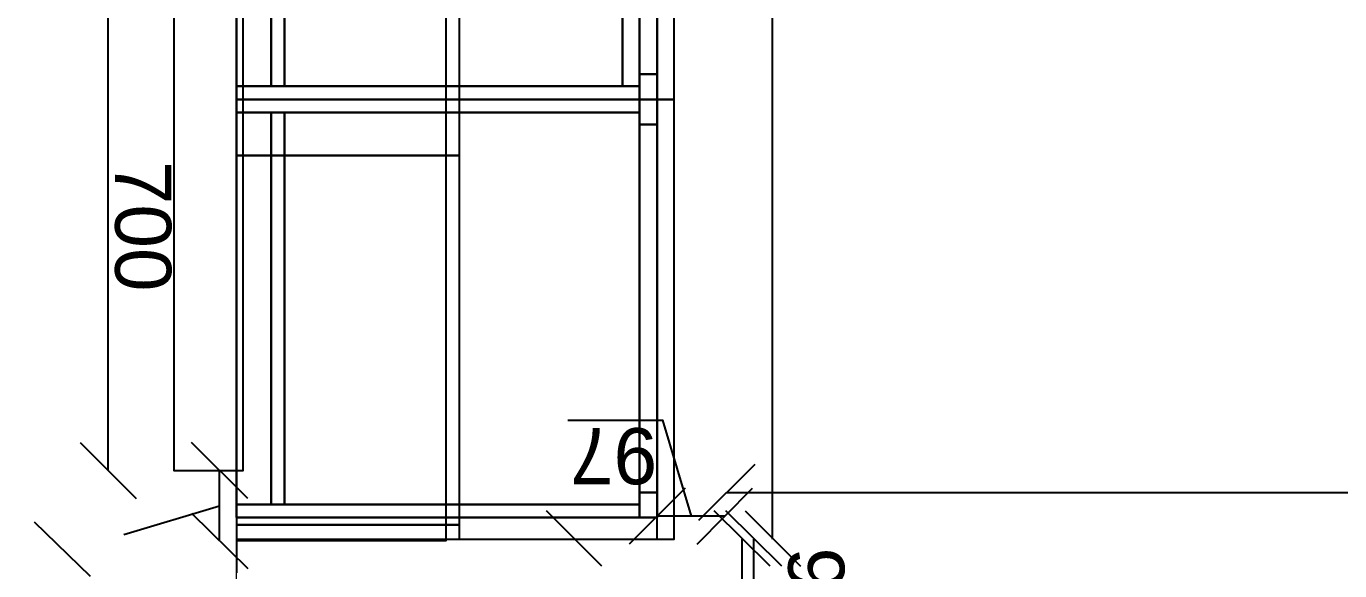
# Model space of a CAD drawing. Header units: millimetres. Extents: x -5841 to 140562, y 1006 to 102310.
# Drawn here: x 96782 to 98665, y 15321 to 16102 of the extents above; entities that cross this region are included whole.
import ezdxf

# ---------------------------------------------------------------- set-up
doc = ezdxf.new("R2010")
doc.units = ezdxf.units.MM
doc.header["$LTSCALE"] = 10
for name, color, linetype in [('PDF18_0', 7, 'Continuous'), ('PDF18_1-Dim-01', 7, 'Continuous'), ('PDF18_Q-WallDim-01', 7, 'Continuous'), ('PDF18_Text', 7, 'Continuous')]:
    doc.layers.add(name, color=color, linetype=linetype)
for name, color, linetype, true_color in [('PDF18_1-Base-01', 31, 'Continuous', 0xddc16e), ('PDF18_1-Cab-01', 251, 'Continuous', 0x545454), ('PDF18_1-Cab_2D-01', 251, 'Continuous', 0x545454), ('PDF18_1-Cab_Back-01', 31, 'Continuous', 0xddc16e), ('PDF18_1-Cab_Frame-01', 31, 'Continuous', 0xddc16e), ('PDF18_1-Cab_Front-01', 31, 'Continuous', 0xddc16e), ('PDF18_1-Cab_IComp-01', 31, 'Continuous', 0xddc16e), ('PDF18_1-Cab_Inside-01', 31, 'Continuous', 0xddc16e), ('PDF18_1-Cab_Outside-01', 31, 'Continuous', 0xddc16e)]:
    doc.layers.add(name, color=color, linetype=linetype, true_color=true_color)
doc.styles.add('PDF ArialMT', font='arial.ttf')

msp = doc.modelspace()

# ---------------------------------------------------------------- linework, layer by layer
at = {"layer": 'PDF18_0', "lineweight": 0}
msp.add_lwpolyline([(96770, 14937.8), (97083.2, 14937.8), (97083.2, 19505.4), (97083.2, 20461.1), (96770, 20461.1)], dxfattribs=at)
at = {"layer": 'PDF18_0', "lineweight": 25}
msp.add_lwpolyline([(97083.2, 18383.6), (97083.2, 15317.7)], dxfattribs=at)
for points in [[(97083.2, 15997.1), (97710.8, 15997.1), (97710.8, 16896.7), (97083.2, 16896.7)], [(97083.2, 15366.4), (97710.8, 15366.4), (97710.8, 15997.1), (97083.2, 15997.1)]]:
    msp.add_lwpolyline(points, close=True, dxfattribs=at)
at = {"layer": 'PDF18_1-Base-01', "lineweight": 25}
msp.add_lwpolyline([(97636.7, 16016.2), (97636.7, 16877.6), (97152, 16877.6), (97152, 16016.2)], close=True, dxfattribs=at)
at = {"layer": 'PDF18_1-Cab-01', "lineweight": 25}
for points in [[(97383.8, 15364.3), (97383.8, 17529.6), (97083.2, 17529.6), (97083.2, 15364.3)], [(97402.8, 15916.7), (97402.8, 16978.2), (97083.2, 16978.2), (97083.2, 15916.7)], [(97686.5, 15997.1), (97686.5, 16896.7), (97083.2, 16896.7), (97083.2, 15997.1)], [(97092.7, 15464.8), (97092.7, 16164.3), (96993.3, 16164.3), (96993.3, 15464.8)], [(97686.5, 15397.1), (97686.5, 15997.1), (97083.2, 15997.1), (97083.2, 15397.1)], [(97402.8, 15386.5), (97402.8, 15916.7), (97083.2, 15916.7), (97083.2, 15386.5)], [(97686.5, 15366.4), (97686.5, 15397.1), (97083.2, 15397.1), (97083.2, 15366.4)], [(97402.8, 15366.4), (97402.8, 15386.5), (97083.2, 15386.5), (97083.2, 15366.4)]]:
    msp.add_lwpolyline(points, close=True, dxfattribs=at)
at = {"layer": 'PDF18_1-Cab_2D-01', "lineweight": 25}
for points in [[(97083.2, 15364.3), (97383.8, 15364.3), (97383.8, 17529.6), (97083.2, 17529.6)], [(97083.2, 15916.7), (97402.8, 15916.7), (97402.8, 16978.2), (97083.2, 16978.2)], [(97083.2, 15997.1), (97686.5, 15997.1), (97686.5, 16896.7), (97083.2, 16896.7)], [(96993.3, 15464.8), (97092.7, 15464.8), (97092.7, 16164.3), (96993.3, 16164.3)], [(97083.2, 15397.1), (97686.5, 15397.1), (97686.5, 15997.1), (97083.2, 15997.1)], [(97083.2, 15386.5), (97402.8, 15386.5), (97402.8, 15916.7), (97083.2, 15916.7)], [(97083.2, 15366.4), (97686.5, 15366.4), (97686.5, 15397.1), (97083.2, 15397.1)], [(97083.2, 15366.4), (97402.8, 15366.4), (97402.8, 15386.5), (97083.2, 15386.5)]]:
    msp.add_lwpolyline(points, close=True, dxfattribs=at)
at = {"layer": 'PDF18_1-Cab_Back-01', "lineweight": 25}
for points in [[(97152, 16877.6), (97152, 16016.2), (97133, 16016.2), (97133, 16877.6), (97133, 16016.2), (97152, 16016.2), (97133, 16016.2), (97152, 16016.2), (97152, 16877.6)], [(97152, 16877.6), (97152, 16016.2), (97133, 16016.2), (97133, 16877.6), (97133, 16016.2), (97152, 16016.2), (97152, 16877.6)], [(97133, 16877.6), (97133, 16016.2), (97152, 16016.2), (97133, 16016.2), (97133, 16877.6), (97133, 16016.2)], [(97133, 15978.1), (97152, 15978.1), (97152, 15416.1), (97133, 15416.1), (97133, 15978.1), (97133, 15416.1), (97152, 15416.1), (97133, 15416.1), (97152, 15416.1), (97152, 15978.1), (97133, 15978.1), (97152, 15978.1), (97133, 15978.1), (97152, 15978.1), (97152, 15416.1), (97133, 15416.1), (97133, 15978.1), (97133, 15416.1), (97152, 15416.1), (97152, 15978.1), (97133, 15978.1), (97133, 15416.1), (97152, 15416.1), (97133, 15416.1), (97133, 15978.1), (97133, 15416.1)]]:
    msp.add_lwpolyline(points, dxfattribs=at)
at = {"layer": 'PDF18_1-Cab_Frame-01', "lineweight": 25}
for points in [[(97661.1, 15397.1), (97661.1, 15433.1), (97661.1, 15961.2), (97661.1, 15997.1), (97661.1, 16033.1), (97661.1, 16860.7), (97661.1, 16896.7), (97661.1, 16932.7), (97661.1, 17496.8), (97661.1, 16932.7), (97661.1, 17496.8), (97661.1, 17532.7)], [(97686.5, 16860.7), (97661.1, 16860.7), (97686.5, 16860.7), (97661.1, 16860.7), (97661.1, 16033.1), (97686.5, 16033.1)], [(97661.1, 16033.1), (97661.1, 16860.7)], [(97661.1, 16033.1), (97661.1, 16860.7), (97661.1, 16033.1)], [(97661.1, 16033.1), (97661.1, 16860.7), (97661.1, 16033.1)], [(97661.1, 16860.7), (97661.1, 16033.1), (97686.5, 16033.1), (97661.1, 16033.1), (97686.5, 16033.1), (97661.1, 16033.1), (97661.1, 15997.1), (97686.5, 15997.1), (97661.1, 15997.1), (97686.5, 15997.1), (97661.1, 15997.1), (97661.1, 15961.2), (97686.5, 15961.2), (97661.1, 15961.2), (97686.5, 15961.2), (97661.1, 15961.2), (97661.1, 15433.1), (97686.5, 15433.1), (97661.1, 15433.1), (97686.5, 15433.1), (97661.1, 15433.1), (97661.1, 15397.1), (97686.5, 15397.1)], [(97686.5, 16033.1), (97686.5, 16860.7), (97686.5, 16033.1)], [(97686.5, 16033.1), (97661.1, 16033.1), (97686.5, 16033.1)], [(97661.1, 15997.1), (97661.1, 16033.1), (97661.1, 15997.1)], [(97686.5, 15997.1), (97686.5, 16033.1), (97686.5, 15997.1)], [(97686.5, 15997.1), (97686.5, 16033.1), (97686.5, 15997.1)], [(97686.5, 15997.1), (97661.1, 15997.1), (97686.5, 15997.1)], [(97661.1, 15961.2), (97661.1, 15997.1), (97661.1, 15961.2)], [(97686.5, 15961.2), (97686.5, 15997.1), (97686.5, 15961.2)], [(97686.5, 15961.2), (97686.5, 15997.1), (97686.5, 15961.2)], [(97686.5, 15961.2), (97661.1, 15961.2), (97686.5, 15961.2)], [(97661.1, 15433.1), (97661.1, 15961.2), (97661.1, 15433.1)], [(97686.5, 15961.2), (97661.1, 15961.2), (97686.5, 15961.2)], [(97661.1, 15433.1), (97661.1, 15961.2), (97661.1, 15433.1)], [(97686.5, 15961.2), (97661.1, 15961.2), (97686.5, 15961.2)], [(97661.1, 15433.1), (97661.1, 15961.2), (97661.1, 15433.1)], [(97686.5, 15433.1), (97686.5, 15961.2), (97686.5, 15433.1)], [(97686.5, 15433.1), (97661.1, 15433.1), (97686.5, 15433.1)], [(97661.1, 15397.1), (97661.1, 15433.1), (97661.1, 15397.1)], [(97686.5, 15397.1), (97686.5, 15433.1), (97686.5, 15397.1)], [(97686.5, 15397.1), (97686.5, 15433.1), (97686.5, 15397.1)]]:
    msp.add_lwpolyline(points, dxfattribs=at)
for points in [[(97686.5, 16033.1), (97661.1, 16033.1), (97661.1, 16860.7), (97686.5, 16860.7)], [(97686.5, 16033.1), (97686.5, 16860.7), (97686.5, 16033.1), (97661.1, 16033.1), (97661.1, 16860.7), (97686.5, 16860.7)], [(97686.5, 16033.1), (97686.5, 16860.7), (97686.5, 16033.1), (97661.1, 16033.1), (97661.1, 16860.7), (97686.5, 16860.7), (97686.5, 16033.1), (97686.5, 16860.7), (97661.1, 16860.7), (97661.1, 16033.1), (97686.5, 16033.1), (97661.1, 16033.1)], [(97686.5, 16033.1), (97686.5, 16860.7), (97686.5, 16033.1), (97661.1, 16033.1), (97661.1, 16860.7), (97686.5, 16860.7), (97686.5, 16033.1), (97686.5, 16860.7), (97661.1, 16860.7), (97661.1, 16033.1), (97686.5, 16033.1), (97661.1, 16033.1)], [(97686.5, 15997.1), (97661.1, 15997.1), (97661.1, 16033.1), (97686.5, 16033.1)], [(97686.5, 15997.1), (97661.1, 15997.1), (97661.1, 16033.1), (97686.5, 16033.1), (97686.5, 15997.1), (97686.5, 16033.1), (97661.1, 16033.1), (97661.1, 15997.1), (97686.5, 15997.1), (97661.1, 15997.1)], [(97686.5, 15961.2), (97661.1, 15961.2), (97661.1, 15997.1), (97686.5, 15997.1)], [(97686.5, 15961.2), (97661.1, 15961.2), (97661.1, 15997.1), (97686.5, 15997.1), (97686.5, 15961.2), (97686.5, 15997.1), (97661.1, 15997.1), (97661.1, 15961.2), (97686.5, 15961.2), (97661.1, 15961.2)], [(97686.5, 15433.1), (97661.1, 15433.1), (97661.1, 15961.2), (97686.5, 15961.2)], [(97686.5, 15433.1), (97686.5, 15961.2), (97686.5, 15433.1), (97661.1, 15433.1), (97661.1, 15961.2), (97686.5, 15961.2)], [(97686.5, 15433.1), (97661.1, 15433.1), (97661.1, 15961.2), (97686.5, 15961.2), (97661.1, 15961.2), (97686.5, 15961.2), (97661.1, 15961.2), (97686.5, 15961.2), (97661.1, 15961.2), (97661.1, 15433.1)], [(97661.1, 15961.2), (97661.1, 15433.1)], [(97686.5, 15433.1), (97686.5, 15961.2), (97686.5, 15433.1), (97661.1, 15433.1), (97661.1, 15961.2), (97686.5, 15961.2)], [(97686.5, 15433.1), (97686.5, 15961.2), (97686.5, 15433.1), (97661.1, 15433.1), (97661.1, 15961.2), (97686.5, 15961.2), (97686.5, 15433.1), (97686.5, 15961.2), (97661.1, 15961.2), (97661.1, 15433.1), (97686.5, 15433.1), (97661.1, 15433.1)], [(97686.5, 15433.1), (97686.5, 15961.2), (97686.5, 15433.1), (97661.1, 15433.1), (97661.1, 15961.2), (97686.5, 15961.2), (97686.5, 15433.1), (97686.5, 15961.2), (97661.1, 15961.2), (97661.1, 15433.1), (97686.5, 15433.1), (97661.1, 15433.1)], [(97686.5, 15433.1), (97686.5, 15961.2), (97686.5, 15433.1), (97661.1, 15433.1), (97661.1, 15961.2), (97686.5, 15961.2), (97686.5, 15433.1), (97686.5, 15961.2), (97661.1, 15961.2), (97661.1, 15433.1), (97686.5, 15433.1), (97661.1, 15433.1)], [(97686.5, 15397.1), (97661.1, 15397.1), (97661.1, 15433.1), (97686.5, 15433.1)], [(97686.5, 15397.1), (97661.1, 15397.1), (97661.1, 15433.1), (97686.5, 15433.1), (97686.5, 15397.1), (97686.5, 15433.1), (97661.1, 15433.1), (97661.1, 15397.1), (97686.5, 15397.1), (97661.1, 15397.1)]]:
    msp.add_lwpolyline(points, close=True, dxfattribs=at)
at = {"layer": 'PDF18_1-Cab_Front-01', "lineweight": 25}
for points in [[(97661.1, 16016.2), (97661.1, 16877.6), (97661.1, 16016.2), (97661.1, 16877.6)], [(97661.1, 15997.1), (97661.1, 16016.2), (97661.1, 15997.1), (97661.1, 16016.2)], [(97661.1, 15416.1), (97661.1, 15978.1), (97661.1, 15416.1), (97661.1, 15978.1)], [(97661.1, 15416.1), (97661.1, 15978.1), (97661.1, 15416.1), (97661.1, 15978.1)], [(97661.1, 15397.1), (97661.1, 15416.1), (97661.1, 15397.1), (97661.1, 15416.1)]]:
    msp.add_lwpolyline(points, close=True, dxfattribs=at)
msp.add_lwpolyline([(97661.1, 15997.1), (97661.1, 15978.1), (97661.1, 15997.1), (97661.1, 15978.1)], dxfattribs=at)
at = {"layer": 'PDF18_1-Cab_IComp-01', "lineweight": 25}
for points in [[(97152, 16877.6), (97636.7, 16877.6), (97636.7, 16016.2), (97152, 16016.2)], [(97152, 16016.2), (97636.7, 16016.2), (97636.7, 16877.6), (97152, 16877.6), (97152, 16016.2), (97636.7, 16016.2)], [(97152, 16877.6), (97152, 16016.2), (97152, 16877.6), (97636.7, 16877.6), (97636.7, 16016.2), (97152, 16016.2)], [(97152, 16016.2), (97636.7, 16016.2), (97636.7, 16877.6), (97152, 16877.6), (97152, 16016.2), (97636.7, 16016.2)]]:
    msp.add_lwpolyline(points, close=True, dxfattribs=at)
for points in [[(97152, 16877.6), (97152, 16016.2), (97152, 16877.6)], [(97636.7, 16016.2), (97636.7, 16877.6), (97636.7, 16016.2)], [(97636.7, 16016.2), (97636.7, 16877.6), (97636.7, 16016.2)]]:
    msp.add_lwpolyline(points, dxfattribs=at)
at = {"layer": 'PDF18_1-Cab_Inside-01', "lineweight": 25}
for points in [[(97083.2, 16016.2), (97661.1, 16016.2), (97661.1, 16877.6), (97083.2, 16877.6), (97083.2, 16016.2), (97661.1, 16016.2), (97661.1, 16877.6), (97083.2, 16877.6)], [(97083.2, 15978.1), (97661.1, 15978.1), (97661.1, 15416.1), (97083.2, 15416.1), (97083.2, 15978.1), (97661.1, 15978.1), (97661.1, 15416.1), (97083.2, 15416.1)], [(97083.2, 15416.1), (97661.1, 15416.1), (97661.1, 15978.1), (97083.2, 15978.1), (97083.2, 15416.1), (97661.1, 15416.1), (97661.1, 15978.1), (97083.2, 15978.1)]]:
    msp.add_lwpolyline(points, close=True, dxfattribs=at)
at = {"layer": 'PDF18_1-Cab_Outside-01', "lineweight": 25}
for points in [[(97083.2, 16877.6), (97661.1, 16877.6), (97661.1, 16016.2), (97083.2, 16016.2)], [(97083.2, 16877.6), (97083.2, 16016.2), (97083.2, 16877.6), (97661.1, 16877.6), (97661.1, 16016.2), (97083.2, 16016.2)], [(97083.2, 15997.1), (97083.2, 16016.2), (97661.1, 16016.2), (97661.1, 15997.1)], [(97083.2, 15997.1), (97661.1, 15997.1), (97661.1, 15978.1), (97083.2, 15978.1)], [(97083.2, 15416.1), (97661.1, 15416.1), (97661.1, 15978.1), (97083.2, 15978.1), (97083.2, 15416.1), (97661.1, 15416.1)], [(97083.2, 15416.1), (97661.1, 15416.1), (97661.1, 15978.1), (97083.2, 15978.1), (97083.2, 15416.1), (97661.1, 15416.1)], [(97083.2, 15978.1), (97661.1, 15978.1), (97661.1, 15416.1), (97083.2, 15416.1)], [(97083.2, 15978.1), (97083.2, 15416.1), (97083.2, 15978.1), (97661.1, 15978.1), (97661.1, 15416.1), (97083.2, 15416.1)], [(97083.2, 15397.1), (97083.2, 15416.1), (97661.1, 15416.1), (97661.1, 15397.1)]]:
    msp.add_lwpolyline(points, close=True, dxfattribs=at)
for points in [[(97083.2, 16877.6), (97083.2, 16016.2), (97083.2, 16877.6)], [(97083.2, 15978.1), (97661.1, 15978.1), (97661.1, 15997.1), (97661.1, 16016.2), (97083.2, 16016.2), (97083.2, 15997.1), (97661.1, 15997.1), (97083.2, 15997.1), (97083.2, 16016.2), (97661.1, 16016.2), (97661.1, 15997.1), (97083.2, 15997.1), (97661.1, 15997.1), (97661.1, 16016.2), (97083.2, 16016.2), (97083.2, 15997.1), (97083.2, 16016.2), (97083.2, 15997.1), (97661.1, 15997.1), (97083.2, 15997.1), (97083.2, 15978.1), (97083.2, 15997.1), (97661.1, 15997.1), (97083.2, 15997.1), (97661.1, 15997.1), (97083.2, 15997.1), (97083.2, 15978.1), (97083.2, 15997.1), (97661.1, 15997.1), (97661.1, 15978.1), (97083.2, 15978.1), (97083.2, 15997.1), (97083.2, 15978.1), (97661.1, 15978.1), (97661.1, 15997.1)], [(97083.2, 16016.2), (97661.1, 16016.2), (97083.2, 16016.2)], [(97083.2, 16016.2), (97661.1, 16016.2), (97083.2, 16016.2)], [(97661.1, 15978.1), (97083.2, 15978.1), (97661.1, 15978.1)], [(97083.2, 15978.1), (97083.2, 15416.1), (97083.2, 15978.1)], [(97661.1, 15978.1), (97083.2, 15978.1), (97661.1, 15978.1)], [(97083.2, 15978.1), (97083.2, 15416.1), (97083.2, 15978.1)], [(97661.1, 15978.1), (97083.2, 15978.1), (97661.1, 15978.1)], [(97661.1, 15978.1), (97083.2, 15978.1), (97661.1, 15978.1)], [(97083.2, 15978.1), (97083.2, 15416.1), (97083.2, 15978.1)], [(97661.1, 15397.1), (97661.1, 15416.1), (97083.2, 15416.1), (97083.2, 15397.1), (97661.1, 15397.1), (97083.2, 15397.1), (97083.2, 15416.1), (97661.1, 15416.1), (97661.1, 15397.1), (97083.2, 15397.1), (97661.1, 15397.1), (97661.1, 15416.1), (97083.2, 15416.1), (97083.2, 15397.1), (97083.2, 15416.1), (97083.2, 15397.1), (97661.1, 15397.1), (97083.2, 15397.1)], [(97083.2, 15416.1), (97661.1, 15416.1), (97083.2, 15416.1)], [(97083.2, 15416.1), (97661.1, 15416.1), (97083.2, 15416.1)]]:
    msp.add_lwpolyline(points, dxfattribs=at)
at = {"layer": 'PDF18_1-Dim-01', "lineweight": 25}
for points in [[(97851.6, 15366.4), (97851.6, 20020.8)], [(96899.1, 15464.8), (96899.1, 16164.3)], [(97558.4, 15536.8), (97693.9, 15536.8), (97735.1, 15399.2)], [(96858.9, 15505), (96939.3, 15424.6)], [(97099.1, 15424.6), (97018.7, 15505)], [(97058.9, 15364.3), (97058.9, 15464.8)], [(97826.2, 15473.3), (97745.7, 15392.8)], [(97726.7, 15439.4), (97646.2, 15359)], [(97743.6, 15359), (97823, 15439.4)], [(97785.9, 15433.1), (101203.2, 15433.1)], [(96921.3, 15372.7), (97058.9, 15414)], [(97018.7, 15403.4), (97099.1, 15324.1)], [(97607.1, 15327.2), (97527.7, 15406.6)], [(97782.8, 15399.2), (97686.5, 15399.2)], [(97848.4, 15327.2), (97767.9, 15406.6)], [(97865.3, 15327.2), (97784.9, 15406.6)], [(97812.4, 15406.6), (97891.8, 15327.2)], [(97808.2, 15270.1), (97808.2, 15366.4)], [(97825.1, 14511.3), (97825.1, 15366.4)]]:
    msp.add_lwpolyline(points, dxfattribs=at)
at = {"layer": 'PDF18_Q-WallDim-01', "lineweight": 25}
msp.add_lwpolyline([(96873.7, 15312.4), (96793.2, 15390.7)], dxfattribs=at)

# ---------------------------------------------------------------- texts
at = {"layer": 'PDF18_Text', "char_height": 80.47, "attachment_point": 4, "style": 'PDF ArialMT'}
for s, insert, rotation in [('700', (96948.7, 15908.9), 270), ('97', (97686.6, 15485.8), 180), ('97', (97913.9, 15354.3), 270)]:
    msp.add_mtext(s, dxfattribs=dict(at, insert=insert, rotation=rotation))

doc.saveas('drawing.dxf')
